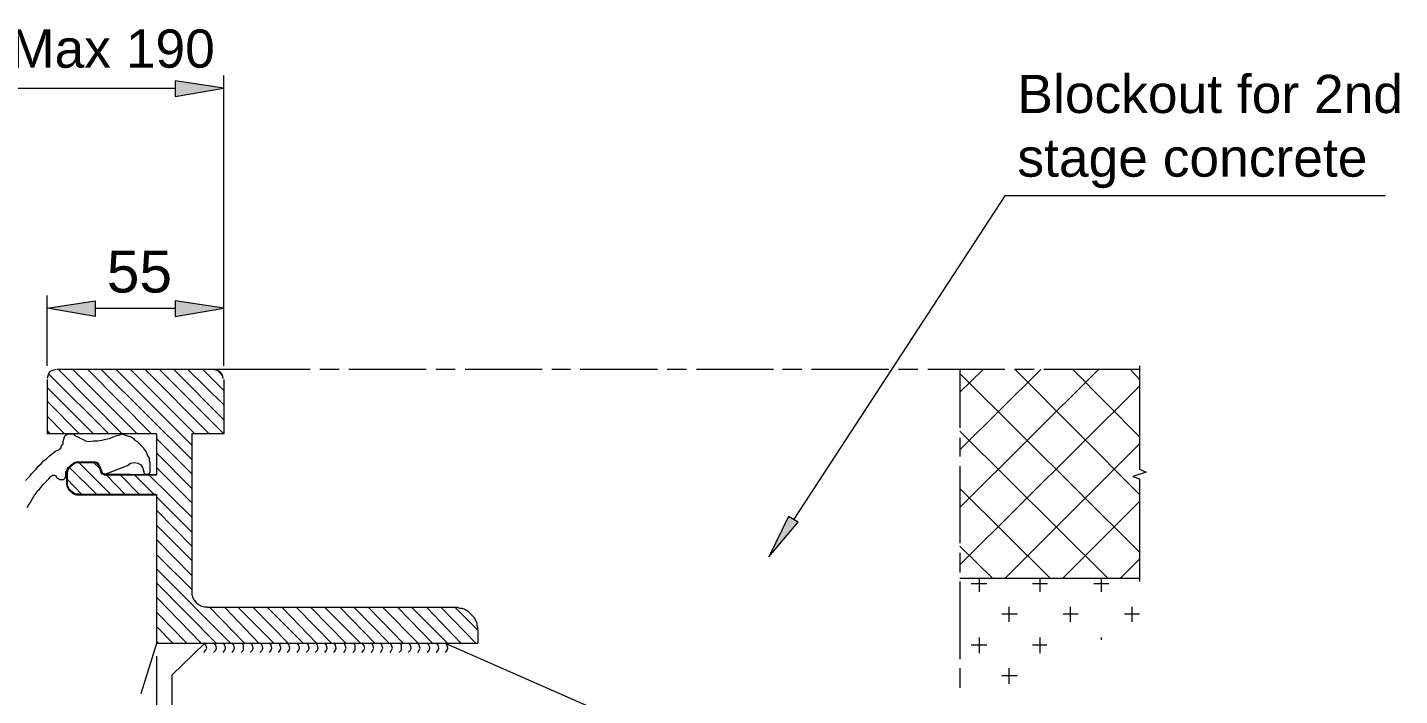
# Model space of a CAD drawing. Extents: x 25837 to 33401, y -1784 to 3293.
# Drawn here: x 26405 to 26557.8, y 2412.5 to 2486.9 of the extents above; entities that cross this region are included whole.
import ezdxf

# ---------------------------------------------------------------- set-up
doc = ezdxf.new("R2010")
doc.units = 0
doc.header["$LTSCALE"] = 200
doc.header["$MEASUREMENT"] = 0
doc.layers.add('DIM', color=152, linetype='CONTINUOUS')
doc.layers.add('hatch', color=250, linetype='CONTINUOUS')
doc.layers.add('H', color=7, linetype='CONTINUOUS', lineweight=100)
doc.layers.add('P', color=250, linetype='CONTINUOUS', lineweight=20)
doc.styles.add('SWISSEL', font='swissl.ttf')

msp = doc.modelspace()

# ---------------------------------------------------------------- hatches: boundary and pattern name
at = {"layer": 'H'}
for points in [[(26421.51, 2480.95), (26421.51, 2479.2), (26426.92, 2480.12)], [(26412.59, 2456.45), (26412.59, 2454.7), (26407.26, 2455.62)], [(26421.51, 2456.45), (26421.51, 2454.7), (26426.92, 2455.62)], [(26490.84, 2431.79), (26489.76, 2432.45), (26487.59, 2427.95)]]:
    msp.add_hatch(color=256, dxfattribs=at).paths.add_polyline_path(points)

# ---------------------------------------------------------------- linework, layer by layer
at = {"layer": 'hatch'}
msp.add_lwpolyline([(26419.34, 2437.04), (26413.67, 2437.12, -0.15474), (26413.42, 2437.2), (26413.09, 2437.95), (26413.01, 2438.2), (26412.84, 2438.37), (26412.67, 2438.45), (26410.51, 2438.45), (26410.26, 2438.37), (26410.01, 2438.2), (26409.84, 2438.04), (26409.67, 2437.87), (26409.51, 2437.62), (26409.42, 2437.37), (26409.42, 2437.04), (26409.42, 2436.95), (26409.42, 2436.04, 0.367305), (26410.76, 2434.87), (26419.34, 2434.87)], format="xyb", dxfattribs=at)
at = {"layer": 'P'}
for points in [[(26421.51, 2480.95), (26421.51, 2479.2), (26426.92, 2480.12), (26421.51, 2480.95)], [(26426.92, 2449.2), (26426.92, 2481.54)], [(26382.17, 2480.12), (26421.51, 2480.12)], [(26556.2, 2468.12), (26513.84, 2468.12), (26490.34, 2432.12)], [(26407.26, 2449.2), (26407.26, 2457.04)], [(26412.59, 2456.45), (26412.59, 2454.7), (26407.26, 2455.62), (26412.59, 2456.45)], [(26421.51, 2456.45), (26421.51, 2454.7), (26426.92, 2455.62), (26421.51, 2456.45)], [(26426.92, 2449.2), (26426.92, 2457.04)], [(26412.59, 2455.62), (26421.51, 2455.62)], [(26408.26, 2448.79), (26407.84, 2448.7), (26407.51, 2448.54), (26407.34, 2448.2), (26407.26, 2447.79)], [(26425.84, 2448.79), (26408.34, 2448.79)], [(26415.59, 2441.62), (26408.51, 2448.79)], [(26417.26, 2441.62), (26410.09, 2448.79)], [(26418.84, 2441.62), (26411.76, 2448.79)], [(26423.34, 2438.79), (26413.26, 2448.79)], [(26423.34, 2440.37), (26414.92, 2448.79)], [(26423.67, 2441.62), (26416.51, 2448.79)], [(26425.26, 2441.62), (26418.17, 2448.79)], [(26426.92, 2441.62), (26419.76, 2448.79)], [(26426.92, 2443.2), (26421.34, 2448.79)], [(26426.92, 2444.87), (26422.92, 2448.79)], [(26426.92, 2446.45), (26424.59, 2448.79)], [(26426.84, 2447.79), (26426.76, 2448.2), (26426.51, 2448.54), (26426.17, 2448.7), (26425.76, 2448.79)], [(26436.51, 2448.79), (26425.84, 2448.79)], [(26426.76, 2448.12), (26426.26, 2448.7)], [(26439.76, 2448.79), (26437.59, 2448.79)], [(26449.42, 2448.79), (26440.84, 2448.79)], [(26452.67, 2448.79), (26450.51, 2448.79)], [(26462.34, 2448.79), (26453.76, 2448.79)], [(26465.51, 2448.79), (26463.42, 2448.79)], [(26475.17, 2448.79), (26466.59, 2448.79)], [(26478.42, 2448.79), (26476.26, 2448.79)], [(26488.09, 2448.79), (26479.51, 2448.79)], [(26491.26, 2448.79), (26489.09, 2448.79)], [(26500.92, 2448.79), (26492.34, 2448.79)], [(26504.17, 2448.79), (26502.01, 2448.79)], [(26513.84, 2448.79), (26505.26, 2448.79)], [(26508.84, 2448.79), (26508.84, 2442.29)], [(26508.84, 2446.29), (26511.42, 2448.79)], [(26508.84, 2439.87), (26517.84, 2448.79)], [(26508.84, 2433.45), (26524.26, 2448.79)], [(26528.84, 2428.45), (26508.84, 2448.37)], [(26517.09, 2448.79), (26514.92, 2448.79)], [(26528.84, 2434.87), (26515.01, 2448.79)], [(26528.84, 2448.79), (26518.17, 2448.79)], [(26528.84, 2441.29), (26521.42, 2448.79)], [(26528.84, 2447.7), (26527.84, 2448.79)], [(26528.84, 2449.2), (26528.84, 2437.7), (26529.59, 2437.37), (26528.09, 2436.87), (26528.84, 2436.62), (26528.84, 2425.2)], [(26407.26, 2447.7), (26407.26, 2441.62)], [(26412.42, 2441.62), (26407.26, 2446.79)], [(26414.09, 2441.62), (26407.42, 2448.29)], [(26426.92, 2447.7), (26426.92, 2441.62)], [(26508.84, 2427.04), (26528.84, 2446.95)], [(26410.84, 2441.62), (26407.26, 2445.29)], [(26409.17, 2441.62), (26407.26, 2443.62)], [(26406.01, 2437.7), (26406.26, 2438.04), (26406.59, 2438.29), (26406.84, 2438.62), (26407.17, 2438.87), (26407.51, 2439.2), (26407.84, 2439.45), (26408.17, 2439.7), (26408.51, 2439.87), (26408.76, 2440.04), (26408.84, 2440.29), (26409.01, 2440.54), (26409.01, 2440.79)], [(26407.59, 2441.62), (26407.26, 2442.04)], [(26419.42, 2441.62), (26407.26, 2441.62)], [(26409.01, 2440.7), (26409.01, 2440.79), (26409.09, 2441.04), (26409.17, 2441.29), (26409.26, 2441.45), (26409.51, 2441.62), (26409.67, 2441.62), (26409.92, 2441.62), (26410.17, 2441.62), (26410.34, 2441.45), (26410.67, 2441.29), (26411.01, 2441.12)], [(26411.01, 2441.12), (26411.19, 2441.03), (26411.52, 2440.87)], [(26411.51, 2440.87), (26411.92, 2440.79), (26412.42, 2440.87), (26412.84, 2440.87), (26413.34, 2440.95), (26413.76, 2441.04), (26414.17, 2441.12), (26414.59, 2441.29), (26415.01, 2441.45), (26415.34, 2441.54), (26415.59, 2441.62), (26415.84, 2441.54), (26416.09, 2441.45), (26416.34, 2441.37), (26416.59, 2441.29), (26416.84, 2441.12), (26417.01, 2440.95), (26417.26, 2440.79), (26417.42, 2440.62), (26417.59, 2440.45), (26417.76, 2440.29), (26417.92, 2440.12), (26418.09, 2439.87), (26418.26, 2439.62), (26418.34, 2439.45), (26418.42, 2439.2), (26418.59, 2438.95), (26418.59, 2438.7), (26418.67, 2438.45), (26418.67, 2437.37), (26418.59, 2437.2), (26418.34, 2437.12), (26418.09, 2437.2), (26418.01, 2437.45)], [(26419.42, 2441.62), (26419.42, 2437.04)], [(26423.34, 2437.2), (26419.42, 2441.12)], [(26423.34, 2441.62), (26423.34, 2424.12)], [(26426.92, 2441.62), (26423.34, 2441.62)], [(26525.34, 2425.54), (26508.84, 2441.95)], [(26508.84, 2441.2), (26508.84, 2439.12)], [(26423.34, 2435.54), (26419.42, 2439.54)], [(26513.84, 2425.54), (26528.84, 2440.54)], [(26404.84, 2436.45), (26405.09, 2436.7), (26405.34, 2436.95), (26405.51, 2437.2), (26405.76, 2437.45), (26406.01, 2437.7)], [(26405.01, 2433.45), (26405.17, 2433.7), (26405.34, 2433.95), (26405.51, 2434.2), (26405.67, 2434.54), (26405.84, 2434.79), (26406.01, 2435.04), (26406.17, 2435.29), (26406.34, 2435.45), (26406.59, 2435.7), (26406.76, 2435.95), (26407.01, 2436.2), (26407.17, 2436.37), (26407.42, 2436.62), (26407.67, 2436.87), (26407.84, 2437.04), (26408.01, 2437.04), (26408.26, 2436.95), (26408.26, 2436.79), (26408.42, 2436.7), (26408.67, 2436.54), (26408.92, 2436.54), (26409.09, 2436.54), (26409.26, 2436.7), (26409.34, 2436.95), (26409.34, 2436.95), (26409.34, 2437.04), (26409.34, 2437.37), (26409.42, 2437.62), (26409.59, 2437.87), (26409.76, 2438.04), (26409.92, 2438.2), (26410.17, 2438.37), (26410.42, 2438.45), (26410.76, 2438.45), (26412.42, 2438.45)], [(26413.17, 2437.7), (26412.42, 2438.45), (26410.76, 2438.45), (26410.51, 2438.45), (26410.26, 2438.37), (26410.01, 2438.2), (26409.84, 2438.04), (26409.59, 2437.87), (26409.51, 2437.62), (26409.42, 2437.37), (26409.42, 2437.04), (26409.42, 2436.29)], [(26412.76, 2434.87), (26409.67, 2437.95)], [(26414.34, 2434.87), (26410.76, 2438.45)], [(26413.01, 2437.95), (26412.92, 2438.2), (26412.76, 2438.37), (26412.59, 2438.45), (26412.34, 2438.45), (26412.59, 2438.45), (26412.76, 2438.37), (26412.92, 2438.2), (26413.01, 2437.95), (26413.26, 2437.29), (26413.09, 2437.95)], [(26413.26, 2437.37), (26413.34, 2437.2), (26413.59, 2437.12), (26416.17, 2438.12), (26416.51, 2438.37), (26416.92, 2438.45), (26417.34, 2438.37), (26417.67, 2438.2), (26417.84, 2437.87), (26418.01, 2437.45)], [(26423.34, 2433.95), (26419.42, 2437.87)], [(26508.84, 2438.04), (26508.84, 2429.45)], [(26411.09, 2434.87), (26409.42, 2436.62)], [(26409.42, 2436.37), (26409.42, 2436.04), (26409.51, 2435.79), (26409.59, 2435.54), (26409.84, 2435.37), (26410.01, 2435.2), (26410.26, 2435.04), (26410.51, 2434.95), (26410.76, 2434.95)], [(26413.17, 2437.37), (26413.34, 2437.2), (26413.51, 2437.2)], [(26419.42, 2437.04), (26413.59, 2437.04)], [(26415.92, 2434.87), (26413.84, 2437.04)], [(26417.51, 2434.87), (26415.42, 2437.04)], [(26419.17, 2434.87), (26417.01, 2437.04)], [(26418.01, 2437.37), (26418.01, 2437.37)], [(26423.34, 2432.37), (26418.59, 2437.04)], [(26410.84, 2434.87), (26419.42, 2434.87)], [(26419.42, 2434.87), (26419.42, 2418.29)], [(26423.34, 2430.7), (26419.42, 2434.62)], [(26518.92, 2425.54), (26508.84, 2435.54)], [(26423.34, 2429.12), (26419.42, 2433.12)], [(26520.26, 2425.54), (26528.84, 2434.12)], [(26490.84, 2431.79), (26489.76, 2432.45), (26487.59, 2427.95), (26490.84, 2431.79)], [(26423.34, 2427.54), (26419.42, 2431.45)], [(26423.34, 2425.87), (26419.42, 2429.87)], [(26512.51, 2425.54), (26508.84, 2429.12)], [(26423.34, 2424.29), (26419.42, 2428.2)], [(26508.84, 2428.37), (26508.84, 2426.2)], [(26526.67, 2425.54), (26528.84, 2427.7)], [(26427.67, 2418.29), (26419.42, 2426.62)], [(26528.84, 2425.54), (26508.84, 2425.54)], [(26511.01, 2424.04), (26511.01, 2425.54)], [(26517.76, 2424.04), (26517.76, 2425.54)], [(26524.59, 2424.04), (26524.59, 2425.54)], [(26426.09, 2418.29), (26419.42, 2425.04)], [(26423.34, 2424.12), (26423.34, 2423.79), (26423.42, 2423.45), (26423.59, 2423.12), (26423.84, 2422.87), (26424.09, 2422.62), (26424.42, 2422.45), (26424.76, 2422.37), (26425.09, 2422.37)], [(26508.84, 2425.2), (26508.84, 2416.54)], [(26511.84, 2424.95), (26510.09, 2424.95)], [(26518.59, 2424.95), (26516.92, 2424.95)], [(26525.42, 2424.95), (26523.76, 2424.95)], [(26424.42, 2418.29), (26419.42, 2423.45)], [(26514.34, 2420.7), (26514.34, 2422.37)], [(26521.17, 2420.7), (26521.17, 2422.37)], [(26528.01, 2420.7), (26528.01, 2422.37)], [(26422.84, 2418.29), (26419.42, 2421.79)], [(26452.67, 2422.29), (26425.09, 2422.29)], [(26429.26, 2418.29), (26425.34, 2422.29)], [(26430.84, 2418.29), (26427.01, 2422.29)], [(26432.51, 2418.29), (26428.51, 2422.29)], [(26434.09, 2418.29), (26430.17, 2422.29)], [(26435.76, 2418.29), (26431.76, 2422.29)], [(26437.26, 2418.29), (26433.42, 2422.29)], [(26438.92, 2418.29), (26435.01, 2422.29)], [(26440.51, 2418.29), (26436.59, 2422.29)], [(26442.17, 2418.29), (26438.17, 2422.29)], [(26443.76, 2418.29), (26439.84, 2422.29)], [(26445.34, 2418.29), (26441.42, 2422.29)], [(26446.92, 2418.29), (26443.01, 2422.29)], [(26448.59, 2418.29), (26444.59, 2422.29)], [(26450.17, 2418.29), (26446.26, 2422.29)], [(26451.84, 2418.29), (26447.84, 2422.29)], [(26453.34, 2418.29), (26449.51, 2422.29)], [(26455.01, 2418.29), (26451.09, 2422.29)], [(26455.17, 2419.79), (26455.17, 2420.04), (26455.09, 2420.29), (26455.09, 2420.54), (26455.01, 2420.79), (26454.76, 2421.2), (26454.42, 2421.54), (26454.09, 2421.87), (26453.67, 2422.12), (26453.42, 2422.2), (26453.17, 2422.2), (26452.92, 2422.29), (26452.67, 2422.29)], [(26455.17, 2419.79), (26452.67, 2422.29)], [(26515.26, 2421.54), (26513.51, 2421.54)], [(26522.01, 2421.54), (26520.34, 2421.54)], [(26528.84, 2421.54), (26527.17, 2421.54)], [(26421.26, 2418.29), (26419.42, 2420.2)], [(26455.17, 2419.79), (26455.17, 2418.29)], [(26419.42, 2418.29), (26417.67, 2412.7)], [(26419.67, 2418.29), (26419.42, 2418.54)], [(26455.17, 2418.29), (26419.42, 2418.29)], [(26455.17, 2418.29), (26421.17, 2418.29)], [(26424.76, 2418.29), (26421.17, 2414.79)], [(26424.67, 2417.29), (26424.92, 2417.54), (26425.01, 2417.79), (26424.92, 2418.12), (26424.67, 2418.37)], [(26425.76, 2417.29), (26426.01, 2417.54), (26426.09, 2417.79), (26426.01, 2418.12), (26425.76, 2418.37)], [(26426.84, 2417.29), (26427.01, 2417.54), (26427.09, 2417.79), (26427.01, 2418.12), (26426.84, 2418.37)], [(26427.84, 2417.29), (26428.01, 2417.54), (26428.09, 2417.79), (26428.01, 2418.12), (26427.84, 2418.37)], [(26428.84, 2417.29), (26429.09, 2417.54), (26429.09, 2417.79), (26429.09, 2418.12), (26428.84, 2418.37)], [(26429.84, 2417.29), (26430.09, 2417.54), (26430.17, 2417.79), (26430.09, 2418.12), (26429.84, 2418.37)], [(26430.92, 2417.29), (26431.17, 2417.54), (26431.26, 2417.79), (26431.17, 2418.12), (26430.92, 2418.37)], [(26432.01, 2417.29), (26432.17, 2417.54), (26432.26, 2417.79), (26432.17, 2418.12), (26432.01, 2418.37)], [(26433.01, 2417.29), (26433.17, 2417.54), (26433.26, 2417.79), (26433.17, 2418.12), (26433.01, 2418.37)], [(26434.01, 2417.29), (26434.17, 2417.54), (26434.26, 2417.79), (26434.17, 2418.12), (26434.01, 2418.37)], [(26435.09, 2417.29), (26435.26, 2417.54), (26435.34, 2417.79), (26435.26, 2418.12), (26435.09, 2418.37)], [(26436.09, 2417.29), (26436.34, 2417.54), (26436.42, 2417.79), (26436.34, 2418.12), (26436.09, 2418.37)], [(26437.09, 2417.29), (26437.34, 2417.54), (26437.42, 2417.79), (26437.34, 2418.12), (26437.09, 2418.37)], [(26438.17, 2417.29), (26438.34, 2417.54), (26438.42, 2417.79), (26438.34, 2418.12), (26438.17, 2418.37)], [(26439.17, 2417.29), (26439.34, 2417.54), (26439.42, 2417.79), (26439.34, 2418.12), (26439.17, 2418.37)], [(26440.26, 2417.29), (26440.42, 2417.54), (26440.51, 2417.79), (26440.42, 2418.12), (26440.26, 2418.37)], [(26441.26, 2417.29), (26441.51, 2417.54), (26441.51, 2417.79), (26441.51, 2418.12), (26441.26, 2418.37)], [(26442.26, 2417.29), (26442.51, 2417.54), (26442.59, 2417.79), (26442.51, 2418.12), (26442.26, 2418.37)], [(26443.34, 2417.29), (26443.51, 2417.54), (26443.59, 2417.79), (26443.51, 2418.12), (26443.34, 2418.37)], [(26444.34, 2417.29), (26444.51, 2417.54), (26444.59, 2417.79), (26444.51, 2418.12), (26444.34, 2418.37)], [(26445.42, 2417.29), (26445.59, 2417.54), (26445.67, 2417.79), (26445.59, 2418.12), (26445.42, 2418.37)], [(26446.42, 2417.29), (26446.67, 2417.54), (26446.67, 2417.79), (26446.67, 2418.12), (26446.42, 2418.37)], [(26447.42, 2417.29), (26447.67, 2417.54), (26447.76, 2417.79), (26447.67, 2418.12), (26447.42, 2418.37)], [(26448.51, 2417.29), (26448.67, 2417.54), (26448.76, 2417.79), (26448.67, 2418.12), (26448.51, 2418.37)], [(26449.59, 2417.29), (26449.76, 2417.54), (26449.84, 2417.79), (26449.76, 2418.12), (26449.59, 2418.37)], [(26450.59, 2417.29), (26450.76, 2417.54), (26450.84, 2417.79), (26450.76, 2418.12), (26450.59, 2418.37)], [(26451.59, 2417.29), (26451.76, 2417.54), (26451.84, 2417.79), (26451.76, 2418.12), (26451.59, 2418.37)], [(26467.67, 2407.62), (26467.67, 2411.2), (26451.59, 2418.29)], [(26511.84, 2418.12), (26510.09, 2418.12)], [(26511.01, 2417.2), (26511.01, 2418.95)], [(26518.51, 2418.12), (26516.92, 2418.12)], [(26517.76, 2417.2), (26517.76, 2418.95)], [(26524.59, 2418.7), (26524.59, 2418.95)], [(26419.42, 2416.87), (26419.42, 2296.95)], [(26431.92, 2389.7), (26421.17, 2389.7), (26421.17, 2414.79)], [(26508.84, 2415.54), (26508.84, 2413.37)], [(26515.26, 2414.7), (26513.51, 2414.7)], [(26514.34, 2413.79), (26514.34, 2415.54)]]:
    msp.add_lwpolyline(points, dxfattribs=at)

# ---------------------------------------------------------------- texts
at = {"layer": 'DIM', "attachment_point": 1, "style": 'SWISSEL'}
for s, insert, char_height, width in [('Min110, Max 190', (26380.34, 2486.66), 4.2525, 92.2501), ('Blockout for 2nd stage concrete', (26515.24, 2481.61), 4.2525, 54.8825), ('55', (26413.88, 2462.05), 4.678, 101.4751)]:
    msp.add_mtext(s, dxfattribs=dict(at, insert=insert, char_height=char_height, width=width))

doc.saveas('drawing.dxf')
